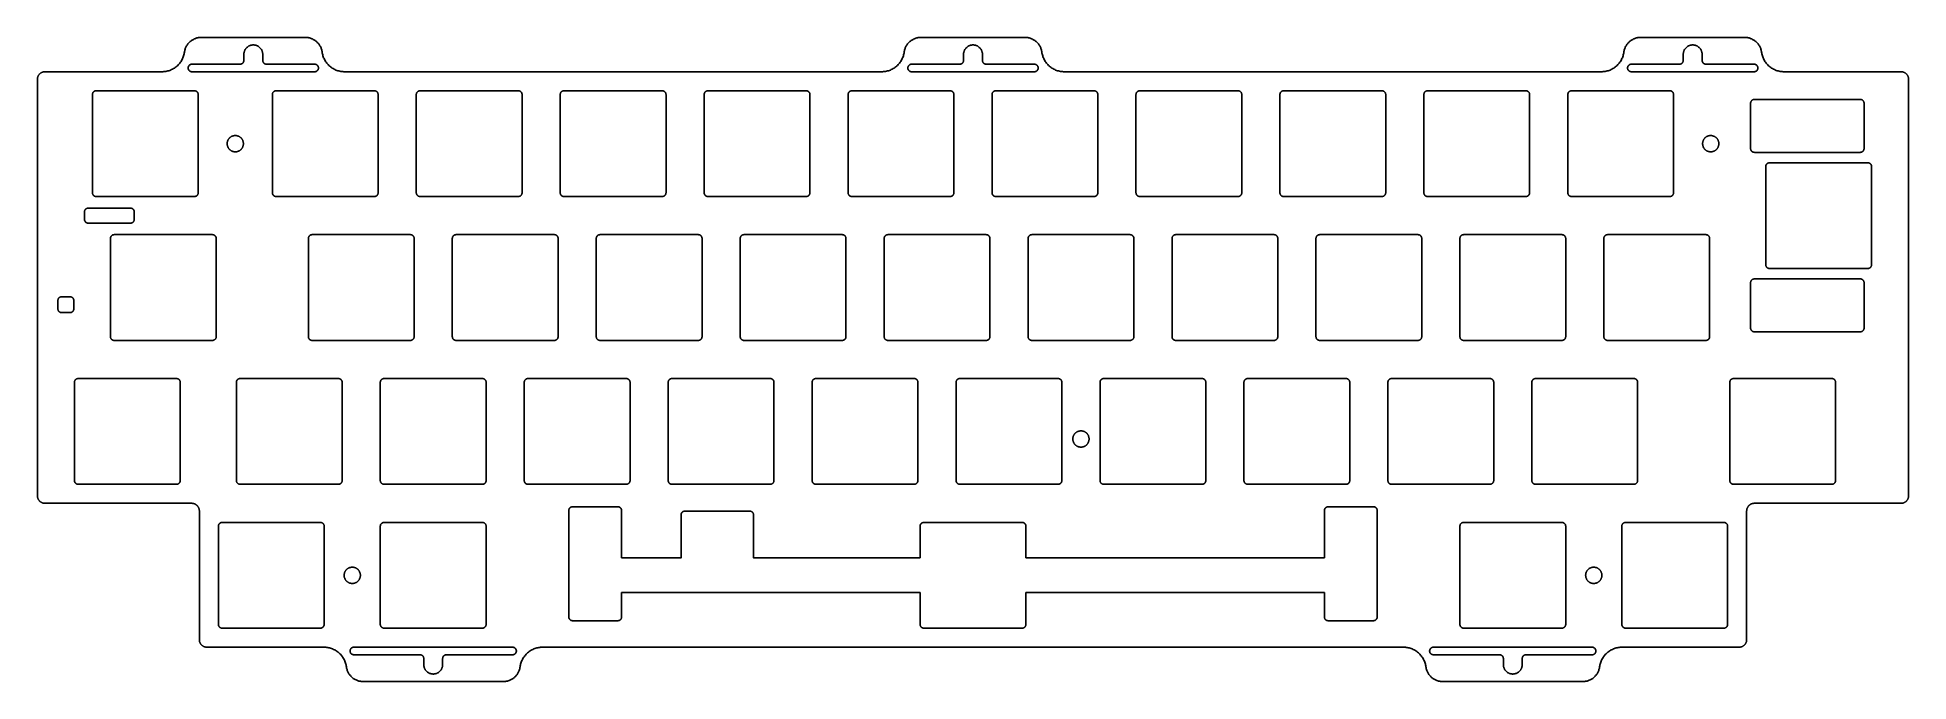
# Model space of a CAD drawing. Header units: millimetres. Extents: x -2342 to -2095, y -419 to -334.
import ezdxf

# ---------------------------------------------------------------- set-up
doc = ezdxf.new("R2010")
doc.units = ezdxf.units.MM
doc.layers.add('默认', color=7, linetype='Continuous', true_color=0xffffff)

msp = doc.modelspace()

# ---------------------------------------------------------------- linework, layer by layer
at = {"layer": '默认'}
for p, q in [((-2330.01, -356.2), (-2335.59, -356.2)), ((-2336.09, -356.7), (-2336.09, -357.7)), ((-2335.59, -358.2), (-2330.01, -358.2)), ((-2329.51, -357.7), (-2329.51, -356.7))]:
    msp.add_line(p, q, dxfattribs=at)
for points in [[(-2338.01, -367.94), (-2338.56, -367.94), (-2339.11, -367.94)], [(-2339.11, -370.04), (-2338.56, -370.04), (-2338.01, -370.04)], [(-2257.13, -396.82), (-2257.13, -402.52), (-2265, -402.52)], [(-2248.05, -396.32), (-2256.63, -396.32)], [(-2225.5, -402.52), (-2247.55, -402.52), (-2247.55, -396.82)], [(-2172, -402.52), (-2211.5, -402.52)], [(-2265, -407.12), (-2225.5, -407.12)], [(-2211.5, -407.12), (-2172, -407.12)]]:
    msp.add_lwpolyline(points, dxfattribs=at)
for points, weights in [([(-2322.86, -335.55), (-2322.6, -333.6), (-2320.63, -333.6)], [1, 0.752772652709, 1]), ([(-2306.87, -333.6), (-2304.9, -333.6), (-2304.64, -335.55)], [1, 0.752772652709, 1]), ([(-2227.61, -335.55), (-2227.35, -333.6), (-2225.38, -333.6)], [1, 0.752772652709, 1]), ([(-2211.62, -333.6), (-2209.65, -333.6), (-2209.39, -335.55)], [1, 0.752772652709, 1]), ([(-2132.36, -335.55), (-2132.1, -333.6), (-2130.13, -333.6)], [1, 0.752772652709, 1]), ([(-2116.37, -333.6), (-2114.4, -333.6), (-2114.14, -335.55)], [1, 0.752772652709, 1]), ([(-2325.84, -338.15), (-2323.21, -338.15), (-2322.86, -335.55)], [1, 0.752772652709, 1]), ([(-2315, -336.65), (-2315, -337.15), (-2315.5, -337.15)], [1, 0.707106781187, 1]), ([(-2312, -337.15), (-2312.5, -337.15), (-2312.5, -336.65)], [1, 0.707106781187, 1]), ([(-2304.64, -335.55), (-2304.29, -338.15), (-2301.66, -338.15)], [1, 0.752772652709, 1]), ([(-2230.59, -338.15), (-2227.96, -338.15), (-2227.61, -335.55)], [1, 0.752772652709, 1]), ([(-2219.75, -336.65), (-2219.75, -337.15), (-2220.25, -337.15)], [1, 0.707106781187, 1]), ([(-2216.75, -337.15), (-2217.25, -337.15), (-2217.25, -336.65)], [1, 0.707106781187, 1]), ([(-2209.39, -335.55), (-2209.04, -338.15), (-2206.41, -338.15)], [1, 0.752772652709, 1]), ([(-2135.34, -338.15), (-2132.71, -338.15), (-2132.36, -335.55)], [1, 0.752772652709, 1]), ([(-2124.5, -336.65), (-2124.5, -337.15), (-2125, -337.15)], [1, 0.707106781186, 1]), ([(-2121.5, -337.15), (-2122, -337.15), (-2122, -336.65)], [1, 0.707106781187, 1]), ([(-2114.14, -335.55), (-2113.79, -338.15), (-2111.16, -338.15)], [1, 0.752772652709, 1]), ([(-2342.32, -339.15), (-2342.32, -338.15), (-2341.32, -338.15)], [1, 0.707106781187, 1]), ([(-2095.68, -338.15), (-2094.68, -338.15), (-2094.68, -339.15)], [1, 0.707106781187, 1]), ([(-2334.54, -340.67), (-2335.04, -340.67), (-2335.04, -341.17)], [1, 0.707106781186, 1]), ([(-2321.04, -341.17), (-2321.04, -340.67), (-2321.54, -340.67)], [1, 0.707106781187, 1]), ([(-2310.73, -340.67), (-2311.23, -340.67), (-2311.23, -341.17)], [1, 0.707106781187, 1]), ([(-2297.23, -341.17), (-2297.23, -340.67), (-2297.73, -340.67)], [1, 0.707106781186, 1]), ([(-2291.68, -340.67), (-2292.18, -340.67), (-2292.18, -341.17)], [1, 0.707106781187, 1]), ([(-2278.18, -341.17), (-2278.18, -340.67), (-2278.68, -340.67)], [1, 0.707106781186, 1]), ([(-2272.63, -340.67), (-2273.13, -340.67), (-2273.13, -341.17)], [1, 0.707106781186, 1]), ([(-2259.13, -341.17), (-2259.13, -340.67), (-2259.63, -340.67)], [1, 0.707106781187, 1]), ([(-2253.58, -340.67), (-2254.08, -340.67), (-2254.08, -341.17)], [1, 0.707106781187, 1]), ([(-2240.08, -341.17), (-2240.08, -340.67), (-2240.58, -340.67)], [1, 0.707106781186, 1]), ([(-2234.53, -340.67), (-2235.03, -340.67), (-2235.03, -341.17)], [1, 0.707106781186, 1]), ([(-2221.03, -341.17), (-2221.03, -340.67), (-2221.53, -340.67)], [1, 0.707106781187, 1]), ([(-2215.48, -340.67), (-2215.98, -340.67), (-2215.98, -341.17)], [1, 0.707106781186, 1]), ([(-2201.98, -341.17), (-2201.98, -340.67), (-2202.48, -340.67)], [1, 0.707106781186, 1]), ([(-2196.43, -340.67), (-2196.93, -340.67), (-2196.93, -341.17)], [1, 0.707106781187, 1]), ([(-2182.93, -341.17), (-2182.93, -340.67), (-2183.43, -340.67)], [1, 0.707106781187, 1]), ([(-2177.38, -340.67), (-2177.88, -340.67), (-2177.88, -341.17)], [1, 0.707106781186, 1]), ([(-2163.88, -341.17), (-2163.88, -340.67), (-2164.38, -340.67)], [1, 0.707106781186, 1]), ([(-2158.33, -340.67), (-2158.83, -340.67), (-2158.83, -341.17)], [1, 0.707106781186, 1]), ([(-2144.83, -341.17), (-2144.83, -340.67), (-2145.33, -340.67)], [1, 0.707106781186, 1]), ([(-2139.28, -340.67), (-2139.78, -340.67), (-2139.78, -341.17)], [1, 0.707106781186, 1]), ([(-2125.78, -341.17), (-2125.78, -340.67), (-2126.28, -340.67)], [1, 0.707106781186, 1]), ([(-2115.09, -341.82), (-2115.59, -341.82), (-2115.59, -342.32)], [1, 0.707106781187, 1]), ([(-2100.57, -342.32), (-2100.57, -341.82), (-2101.07, -341.82)], [1, 0.707106781187, 1]), ([(-2115.59, -348.32), (-2115.59, -348.82), (-2115.09, -348.82)], [1, 0.707106781187, 1]), ([(-2113.08, -350.2), (-2113.58, -350.2), (-2113.58, -350.7)], [1, 0.707106781186, 1]), ([(-2099.58, -350.7), (-2099.58, -350.2), (-2100.08, -350.2)], [1, 0.707106781186, 1]), ([(-2335.59, -356.2), (-2336.09, -356.2), (-2336.09, -356.7)], [1, 0.707106781187, 1]), ([(-2335.04, -354.17), (-2335.04, -354.67), (-2334.54, -354.67)], [1, 0.707106781186, 1]), ([(-2329.51, -356.7), (-2329.51, -356.2), (-2330.01, -356.2)], [1, 0.707106781187, 1]), ([(-2321.54, -354.67), (-2321.04, -354.67), (-2321.04, -354.17)], [1, 0.707106781187, 1]), ([(-2311.23, -354.17), (-2311.23, -354.67), (-2310.73, -354.67)], [1, 0.707106781187, 1]), ([(-2297.73, -354.67), (-2297.23, -354.67), (-2297.23, -354.17)], [1, 0.707106781187, 1]), ([(-2292.18, -354.17), (-2292.18, -354.67), (-2291.68, -354.67)], [1, 0.707106781186, 1]), ([(-2278.68, -354.67), (-2278.18, -354.67), (-2278.18, -354.17)], [1, 0.707106781187, 1]), ([(-2273.13, -354.17), (-2273.13, -354.67), (-2272.63, -354.67)], [1, 0.707106781187, 1]), ([(-2259.63, -354.67), (-2259.13, -354.67), (-2259.13, -354.17)], [1, 0.707106781186, 1]), ([(-2254.08, -354.17), (-2254.08, -354.67), (-2253.58, -354.67)], [1, 0.707106781186, 1]), ([(-2240.58, -354.67), (-2240.08, -354.67), (-2240.08, -354.17)], [1, 0.707106781187, 1]), ([(-2235.03, -354.17), (-2235.03, -354.67), (-2234.53, -354.67)], [1, 0.707106781187, 1]), ([(-2221.53, -354.67), (-2221.03, -354.67), (-2221.03, -354.17)], [1, 0.707106781187, 1]), ([(-2215.98, -354.17), (-2215.98, -354.67), (-2215.48, -354.67)], [1, 0.707106781186, 1]), ([(-2202.48, -354.67), (-2201.98, -354.67), (-2201.98, -354.17)], [1, 0.707106781186, 1]), ([(-2196.93, -354.17), (-2196.93, -354.67), (-2196.43, -354.67)], [1, 0.707106781187, 1]), ([(-2183.43, -354.67), (-2182.93, -354.67), (-2182.93, -354.17)], [1, 0.707106781187, 1]), ([(-2177.88, -354.17), (-2177.88, -354.67), (-2177.38, -354.67)], [1, 0.707106781186, 1]), ([(-2164.38, -354.67), (-2163.88, -354.67), (-2163.88, -354.17)], [1, 0.707106781187, 1]), ([(-2158.83, -354.17), (-2158.83, -354.67), (-2158.33, -354.67)], [1, 0.707106781186, 1]), ([(-2145.33, -354.67), (-2144.83, -354.67), (-2144.83, -354.17)], [1, 0.707106781186, 1]), ([(-2139.78, -354.17), (-2139.78, -354.67), (-2139.28, -354.67)], [1, 0.707106781187, 1]), ([(-2126.28, -354.67), (-2125.78, -354.67), (-2125.78, -354.17)], [1, 0.707106781186, 1]), ([(-2336.09, -357.7), (-2336.09, -358.2), (-2335.59, -358.2)], [1, 0.707106781187, 1]), ([(-2330.01, -358.2), (-2329.51, -358.2), (-2329.51, -357.7)], [1, 0.707106781186, 1]), ([(-2332.16, -359.72), (-2332.66, -359.72), (-2332.66, -360.22)], [1, 0.707106781186, 1]), ([(-2318.66, -360.22), (-2318.66, -359.72), (-2319.16, -359.72)], [1, 0.707106781187, 1]), ([(-2305.96, -359.72), (-2306.46, -359.72), (-2306.46, -360.22)], [1, 0.707106781186, 1]), ([(-2292.46, -360.22), (-2292.46, -359.72), (-2292.96, -359.72)], [1, 0.707106781187, 1]), ([(-2286.91, -359.72), (-2287.41, -359.72), (-2287.41, -360.22)], [1, 0.707106781187, 1]), ([(-2273.41, -360.22), (-2273.41, -359.72), (-2273.91, -359.72)], [1, 0.707106781187, 1]), ([(-2267.86, -359.72), (-2268.36, -359.72), (-2268.36, -360.22)], [1, 0.707106781187, 1]), ([(-2254.36, -360.22), (-2254.36, -359.72), (-2254.86, -359.72)], [1, 0.707106781187, 1]), ([(-2248.81, -359.72), (-2249.31, -359.72), (-2249.31, -360.22)], [1, 0.707106781186, 1]), ([(-2235.31, -360.22), (-2235.31, -359.72), (-2235.81, -359.72)], [1, 0.707106781187, 1]), ([(-2229.76, -359.72), (-2230.26, -359.72), (-2230.26, -360.22)], [1, 0.707106781186, 1]), ([(-2216.26, -360.22), (-2216.26, -359.72), (-2216.76, -359.72)], [1, 0.707106781186, 1]), ([(-2210.71, -359.72), (-2211.21, -359.72), (-2211.21, -360.22)], [1, 0.707106781186, 1]), ([(-2197.21, -360.22), (-2197.21, -359.72), (-2197.71, -359.72)], [1, 0.707106781187, 1]), ([(-2191.66, -359.72), (-2192.16, -359.72), (-2192.16, -360.22)], [1, 0.707106781186, 1]), ([(-2178.16, -360.22), (-2178.16, -359.72), (-2178.66, -359.72)], [1, 0.707106781188, 1]), ([(-2172.61, -359.72), (-2173.11, -359.72), (-2173.11, -360.22)], [1, 0.707106781187, 1]), ([(-2159.11, -360.22), (-2159.11, -359.72), (-2159.61, -359.72)], [1, 0.707106781187, 1]), ([(-2153.56, -359.72), (-2154.06, -359.72), (-2154.06, -360.22)], [1, 0.707106781186, 1]), ([(-2140.06, -360.22), (-2140.06, -359.72), (-2140.56, -359.72)], [1, 0.707106781187, 1]), ([(-2134.51, -359.72), (-2135.01, -359.72), (-2135.01, -360.22)], [1, 0.707106781186, 1]), ([(-2121.01, -360.22), (-2121.01, -359.72), (-2121.51, -359.72)], [1, 0.707106781187, 1]), ([(-2113.58, -363.7), (-2113.58, -364.2), (-2113.08, -364.2)], [1, 0.707106781187, 1]), ([(-2100.08, -364.2), (-2099.58, -364.2), (-2099.58, -363.7)], [1, 0.707106781186, 1]), ([(-2115.59, -366.08), (-2115.59, -365.58), (-2115.09, -365.58)], [1, 0.707106781187, 1]), ([(-2339.11, -367.94), (-2339.61, -367.94), (-2339.61, -368.44)], [1, 0.707106781187, 1]), ([(-2337.51, -368.44), (-2337.51, -367.94), (-2338.01, -367.94)], [1, 0.707106781187, 1]), ([(-2339.61, -369.54), (-2339.61, -370.04), (-2339.11, -370.04)], [1, 0.707106781187, 1]), ([(-2338.01, -370.04), (-2337.51, -370.04), (-2337.51, -369.54)], [1, 0.707106781187, 1]), ([(-2332.66, -373.22), (-2332.66, -373.72), (-2332.16, -373.72)], [1, 0.707106781186, 1]), ([(-2319.16, -373.72), (-2318.66, -373.72), (-2318.66, -373.22)], [1, 0.707106781187, 1]), ([(-2306.46, -373.22), (-2306.46, -373.72), (-2305.96, -373.72)], [1, 0.707106781186, 1]), ([(-2292.96, -373.72), (-2292.46, -373.72), (-2292.46, -373.22)], [1, 0.707106781187, 1]), ([(-2287.41, -373.22), (-2287.41, -373.72), (-2286.91, -373.72)], [1, 0.707106781186, 1]), ([(-2273.91, -373.72), (-2273.41, -373.72), (-2273.41, -373.22)], [1, 0.707106781187, 1]), ([(-2268.36, -373.22), (-2268.36, -373.72), (-2267.86, -373.72)], [1, 0.707106781187, 1]), ([(-2254.86, -373.72), (-2254.36, -373.72), (-2254.36, -373.22)], [1, 0.707106781186, 1]), ([(-2249.31, -373.22), (-2249.31, -373.72), (-2248.81, -373.72)], [1, 0.707106781186, 1]), ([(-2235.81, -373.72), (-2235.31, -373.72), (-2235.31, -373.22)], [1, 0.707106781187, 1]), ([(-2230.26, -373.22), (-2230.26, -373.72), (-2229.76, -373.72)], [1, 0.707106781186, 1]), ([(-2216.76, -373.72), (-2216.26, -373.72), (-2216.26, -373.22)], [1, 0.707106781185, 1]), ([(-2211.21, -373.22), (-2211.21, -373.72), (-2210.71, -373.72)], [1, 0.707106781186, 1]), ([(-2197.71, -373.72), (-2197.21, -373.72), (-2197.21, -373.22)], [1, 0.707106781186, 1]), ([(-2192.16, -373.22), (-2192.16, -373.72), (-2191.66, -373.72)], [1, 0.707106781187, 1]), ([(-2178.66, -373.72), (-2178.16, -373.72), (-2178.16, -373.22)], [1, 0.707106781188, 1]), ([(-2173.11, -373.22), (-2173.11, -373.72), (-2172.61, -373.72)], [1, 0.707106781185, 1]), ([(-2159.61, -373.72), (-2159.11, -373.72), (-2159.11, -373.22)], [1, 0.707106781187, 1]), ([(-2154.06, -373.22), (-2154.06, -373.72), (-2153.56, -373.72)], [1, 0.707106781186, 1]), ([(-2140.56, -373.72), (-2140.06, -373.72), (-2140.06, -373.22)], [1, 0.707106781187, 1]), ([(-2135.01, -373.22), (-2135.01, -373.72), (-2134.51, -373.72)], [1, 0.707106781186, 1]), ([(-2121.51, -373.72), (-2121.01, -373.72), (-2121.01, -373.22)], [1, 0.707106781187, 1]), ([(-2115.09, -372.58), (-2115.59, -372.58), (-2115.59, -372.08)], [1, 0.707106781187, 1]), ([(-2100.57, -372.08), (-2100.57, -372.58), (-2101.07, -372.58)], [1, 0.707106781187, 1]), ([(-2336.92, -378.77), (-2337.42, -378.77), (-2337.42, -379.27)], [1, 0.707106781186, 1]), ([(-2323.42, -379.27), (-2323.42, -378.77), (-2323.92, -378.77)], [1, 0.707106781187, 1]), ([(-2315.49, -378.77), (-2315.99, -378.77), (-2315.99, -379.27)], [1, 0.707106781186, 1]), ([(-2301.99, -379.27), (-2301.99, -378.77), (-2302.49, -378.77)], [1, 0.707106781187, 1]), ([(-2296.44, -378.77), (-2296.94, -378.77), (-2296.94, -379.27)], [1, 0.707106781187, 1]), ([(-2282.94, -379.27), (-2282.94, -378.77), (-2283.44, -378.77)], [1, 0.707106781186, 1]), ([(-2277.39, -378.77), (-2277.89, -378.77), (-2277.89, -379.27)], [1, 0.707106781187, 1]), ([(-2263.89, -379.27), (-2263.89, -378.77), (-2264.39, -378.77)], [1, 0.707106781187, 1]), ([(-2258.34, -378.77), (-2258.84, -378.77), (-2258.84, -379.27)], [1, 0.707106781187, 1]), ([(-2244.84, -379.27), (-2244.84, -378.77), (-2245.34, -378.77)], [1, 0.707106781188, 1]), ([(-2239.29, -378.77), (-2239.79, -378.77), (-2239.79, -379.27)], [1, 0.707106781186, 1]), ([(-2225.79, -379.27), (-2225.79, -378.77), (-2226.29, -378.77)], [1, 0.707106781187, 1]), ([(-2220.24, -378.77), (-2220.74, -378.77), (-2220.74, -379.27)], [1, 0.707106781187, 1]), ([(-2206.74, -379.27), (-2206.74, -378.77), (-2207.24, -378.77)], [1, 0.707106781187, 1]), ([(-2201.19, -378.77), (-2201.69, -378.77), (-2201.69, -379.27)], [1, 0.707106781186, 1]), ([(-2187.69, -379.27), (-2187.69, -378.77), (-2188.19, -378.77)], [1, 0.707106781187, 1]), ([(-2182.14, -378.77), (-2182.64, -378.77), (-2182.64, -379.27)], [1, 0.707106781186, 1]), ([(-2168.64, -379.27), (-2168.64, -378.77), (-2169.14, -378.77)], [1, 0.707106781188, 1]), ([(-2163.09, -378.77), (-2163.59, -378.77), (-2163.59, -379.27)], [1, 0.707106781187, 1]), ([(-2149.59, -379.27), (-2149.59, -378.77), (-2150.09, -378.77)], [1, 0.707106781186, 1]), ([(-2144.04, -378.77), (-2144.54, -378.77), (-2144.54, -379.27)], [1, 0.707106781186, 1]), ([(-2130.54, -379.27), (-2130.54, -378.77), (-2131.04, -378.77)], [1, 0.707106781186, 1]), ([(-2117.84, -378.77), (-2118.34, -378.77), (-2118.34, -379.27)], [1, 0.707106781186, 1]), ([(-2104.34, -379.27), (-2104.34, -378.77), (-2104.84, -378.77)], [1, 0.707106781186, 1]), ([(-2337.42, -392.27), (-2337.42, -392.77), (-2336.92, -392.77)], [1, 0.707106781186, 1]), ([(-2323.92, -392.77), (-2323.42, -392.77), (-2323.42, -392.27)], [1, 0.707106781187, 1]), ([(-2315.99, -392.27), (-2315.99, -392.77), (-2315.49, -392.77)], [1, 0.707106781186, 1]), ([(-2302.49, -392.77), (-2301.99, -392.77), (-2301.99, -392.27)], [1, 0.707106781187, 1]), ([(-2296.94, -392.27), (-2296.94, -392.77), (-2296.44, -392.77)], [1, 0.707106781186, 1]), ([(-2283.44, -392.77), (-2282.94, -392.77), (-2282.94, -392.27)], [1, 0.707106781186, 1]), ([(-2277.89, -392.27), (-2277.89, -392.77), (-2277.39, -392.77)], [1, 0.707106781186, 1]), ([(-2264.39, -392.77), (-2263.89, -392.77), (-2263.89, -392.27)], [1, 0.707106781186, 1]), ([(-2258.84, -392.27), (-2258.84, -392.77), (-2258.34, -392.77)], [1, 0.707106781186, 1]), ([(-2245.34, -392.77), (-2244.84, -392.77), (-2244.84, -392.27)], [1, 0.707106781186, 1]), ([(-2239.79, -392.27), (-2239.79, -392.77), (-2239.29, -392.77)], [1, 0.707106781186, 1]), ([(-2226.29, -392.77), (-2225.79, -392.77), (-2225.79, -392.27)], [1, 0.707106781186, 1]), ([(-2220.74, -392.27), (-2220.74, -392.77), (-2220.24, -392.77)], [1, 0.707106781186, 1]), ([(-2207.24, -392.77), (-2206.74, -392.77), (-2206.74, -392.27)], [1, 0.707106781186, 1]), ([(-2201.69, -392.27), (-2201.69, -392.77), (-2201.19, -392.77)], [1, 0.707106781186, 1]), ([(-2188.19, -392.77), (-2187.69, -392.77), (-2187.69, -392.27)], [1, 0.707106781186, 1]), ([(-2182.64, -392.27), (-2182.64, -392.77), (-2182.14, -392.77)], [1, 0.707106781185, 1]), ([(-2169.14, -392.77), (-2168.64, -392.77), (-2168.64, -392.27)], [1, 0.707106781186, 1]), ([(-2163.59, -392.27), (-2163.59, -392.77), (-2163.09, -392.77)], [1, 0.707106781186, 1]), ([(-2150.09, -392.77), (-2149.59, -392.77), (-2149.59, -392.27)], [1, 0.707106781186, 1]), ([(-2144.54, -392.27), (-2144.54, -392.77), (-2144.04, -392.77)], [1, 0.707106781186, 1]), ([(-2131.04, -392.77), (-2130.54, -392.77), (-2130.54, -392.27)], [1, 0.707106781186, 1]), ([(-2118.34, -392.27), (-2118.34, -392.77), (-2117.84, -392.77)], [1, 0.707106781186, 1]), ([(-2104.84, -392.77), (-2104.34, -392.77), (-2104.34, -392.27)], [1, 0.707106781186, 1]), ([(-2341.32, -395.29), (-2342.32, -395.29), (-2342.32, -394.29)], [1, 0.707106781187, 1]), ([(-2320.89, -396.29), (-2320.89, -395.29), (-2321.89, -395.29)], [1, 0.707106781187, 1]), ([(-2265, -396.25), (-2265, -395.75), (-2265.5, -395.75)], [1, 0.707106781187, 1]), ([(-2165, -396.25), (-2165, -395.75), (-2165.5, -395.75)], [1, 0.707106781187, 1]), ([(-2115.11, -395.29), (-2116.11, -395.29), (-2116.11, -396.29)], [1, 0.707106781187, 1]), ([(-2094.68, -394.29), (-2094.68, -395.29), (-2095.68, -395.29)], [1, 0.707106781187, 1]), ([(-2317.87, -397.82), (-2318.37, -397.82), (-2318.37, -398.32)], [1, 0.707106781186, 1]), ([(-2304.37, -398.32), (-2304.37, -397.82), (-2304.87, -397.82)], [1, 0.707106781187, 1]), ([(-2296.44, -397.82), (-2296.94, -397.82), (-2296.94, -398.32)], [1, 0.707106781186, 1]), ([(-2282.94, -398.32), (-2282.94, -397.82), (-2283.44, -397.82)], [1, 0.707106781187, 1]), ([(-2256.63, -396.32), (-2257.13, -396.32), (-2257.13, -396.82)], [1, 0.707106781187, 1]), ([(-2247.55, -396.82), (-2247.55, -396.32), (-2248.05, -396.32)], [1, 0.707106781187, 1]), ([(-2225, -397.82), (-2225.5, -397.82), (-2225.5, -398.32)], [1, 0.707106781186, 1]), ([(-2211.5, -398.32), (-2211.5, -397.82), (-2212, -397.82)], [1, 0.707106781187, 1]), ([(-2153.56, -397.82), (-2154.06, -397.82), (-2154.06, -398.32)], [1, 0.707106781186, 1]), ([(-2140.06, -398.32), (-2140.06, -397.82), (-2140.56, -397.82)], [1, 0.707106781187, 1]), ([(-2132.13, -397.82), (-2132.63, -397.82), (-2132.63, -398.32)], [1, 0.707106781186, 1]), ([(-2118.63, -398.32), (-2118.63, -397.82), (-2119.13, -397.82)], [1, 0.707106781187, 1]), ([(-2272, -410.33), (-2272, -410.83), (-2271.5, -410.83)], [1, 0.707106781187, 1]), ([(-2265.5, -410.83), (-2265, -410.83), (-2265, -410.33)], [1, 0.707106781187, 1]), ([(-2172, -410.33), (-2172, -410.83), (-2171.5, -410.83)], [1, 0.707106781187, 1]), ([(-2165.5, -410.83), (-2165, -410.83), (-2165, -410.33)], [1, 0.707106781187, 1]), ([(-2319.89, -414.34), (-2320.89, -414.34), (-2320.89, -413.34)], [1, 0.707106781187, 1]), ([(-2318.37, -411.32), (-2318.37, -411.82), (-2317.87, -411.82)], [1, 0.707106781186, 1]), ([(-2304.87, -411.82), (-2304.37, -411.82), (-2304.37, -411.32)], [1, 0.707106781187, 1]), ([(-2296.94, -411.32), (-2296.94, -411.82), (-2296.44, -411.82)], [1, 0.707106781186, 1]), ([(-2283.44, -411.82), (-2282.94, -411.82), (-2282.94, -411.32)], [1, 0.707106781187, 1]), ([(-2225.5, -411.32), (-2225.5, -411.82), (-2225, -411.82)], [1, 0.707106781186, 1]), ([(-2212, -411.82), (-2211.5, -411.82), (-2211.5, -411.32)], [1, 0.707106781187, 1]), ([(-2154.06, -411.32), (-2154.06, -411.82), (-2153.56, -411.82)], [1, 0.707106781186, 1]), ([(-2140.56, -411.82), (-2140.06, -411.82), (-2140.06, -411.32)], [1, 0.707106781187, 1]), ([(-2132.63, -411.32), (-2132.63, -411.82), (-2132.13, -411.82)], [1, 0.707106781186, 1]), ([(-2119.13, -411.82), (-2118.63, -411.82), (-2118.63, -411.32)], [1, 0.707106781187, 1]), ([(-2116.11, -413.34), (-2116.11, -414.34), (-2117.11, -414.34)], [1, 0.707106781187, 1]), ([(-2301.43, -416.94), (-2301.78, -414.34), (-2304.41, -414.34)], [1, 0.752772652709, 1]), ([(-2291.69, -415.34), (-2291.19, -415.34), (-2291.19, -415.84)], [1, 0.707106781187, 1]), ([(-2288.69, -415.84), (-2288.69, -415.34), (-2288.19, -415.34)], [1, 0.707106781187, 1]), ([(-2275.47, -414.34), (-2278.09, -414.34), (-2278.44, -416.94)], [1, 0.752772652709, 1]), ([(-2158.56, -416.94), (-2158.91, -414.34), (-2161.53, -414.34)], [1, 0.752772652709, 1]), ([(-2148.81, -415.34), (-2148.31, -415.34), (-2148.31, -415.84)], [1, 0.707106781187, 1]), ([(-2145.81, -415.84), (-2145.81, -415.34), (-2145.31, -415.34)], [1, 0.707106781187, 1]), ([(-2132.6, -414.34), (-2135.22, -414.34), (-2135.57, -416.94)], [1, 0.752772652709, 1]), ([(-2299.2, -418.89), (-2301.17, -418.89), (-2301.43, -416.94)], [1, 0.752772652709, 1]), ([(-2278.44, -416.94), (-2278.71, -418.89), (-2280.67, -418.89)], [1, 0.752772652709, 1]), ([(-2156.33, -418.89), (-2158.3, -418.89), (-2158.56, -416.94)], [1, 0.752772652709, 1]), ([(-2135.57, -416.94), (-2135.83, -418.89), (-2137.8, -418.89)], [1, 0.752772652709, 1])]:
    msp.add_rational_spline(points, weights, degree=2, dxfattribs=at)
for points in [[(-2320.63, -333.6), (-2313.75, -333.6), (-2306.87, -333.6)], [(-2225.38, -333.6), (-2218.5, -333.6), (-2211.62, -333.6)], [(-2130.13, -333.6), (-2123.25, -333.6), (-2116.37, -333.6)], [(-2315, -335.85), (-2315, -336.25), (-2315, -336.65)], [(-2312.5, -336.65), (-2312.5, -336.25), (-2312.5, -335.85)], [(-2219.75, -335.85), (-2219.75, -336.25), (-2219.75, -336.65)], [(-2217.25, -336.65), (-2217.25, -336.25), (-2217.25, -335.85)], [(-2124.5, -335.85), (-2124.5, -336.25), (-2124.5, -336.65)], [(-2122, -336.65), (-2122, -336.25), (-2122, -335.85)], [(-2342.32, -394.29), (-2342.32, -366.72), (-2342.32, -339.15)], [(-2341.32, -338.15), (-2340.03, -338.15), (-2325.84, -338.15)], [(-2315.5, -337.15), (-2318.69, -337.15), (-2321.87, -337.15)], [(-2321.87, -338.15), (-2313.75, -338.15), (-2305.63, -338.15)], [(-2305.63, -337.15), (-2308.81, -337.15), (-2312, -337.15)], [(-2301.66, -338.15), (-2270.89, -338.15), (-2230.59, -338.15)], [(-2220.25, -337.15), (-2223.44, -337.15), (-2226.62, -337.15)], [(-2226.62, -338.15), (-2218.5, -338.15), (-2210.38, -338.15)], [(-2210.38, -337.15), (-2213.56, -337.15), (-2216.75, -337.15)], [(-2206.41, -338.15), (-2166.15, -338.15), (-2135.34, -338.15)], [(-2125, -337.15), (-2128.19, -337.15), (-2131.37, -337.15)], [(-2131.37, -338.15), (-2123.25, -338.15), (-2115.13, -338.15)], [(-2115.13, -337.15), (-2118.31, -337.15), (-2121.5, -337.15)], [(-2111.16, -338.15), (-2101.97, -338.15), (-2095.68, -338.15)], [(-2094.68, -339.15), (-2094.68, -366.72), (-2094.68, -394.29)], [(-2335.04, -341.17), (-2335.04, -347.67), (-2335.04, -354.17)], [(-2321.54, -340.67), (-2328.04, -340.67), (-2334.54, -340.67)], [(-2321.04, -354.17), (-2321.04, -347.67), (-2321.04, -341.17)], [(-2311.23, -341.17), (-2311.23, -347.67), (-2311.23, -354.17)], [(-2297.73, -340.67), (-2304.23, -340.67), (-2310.73, -340.67)], [(-2297.23, -354.17), (-2297.23, -347.67), (-2297.23, -341.17)], [(-2292.18, -341.17), (-2292.18, -347.67), (-2292.18, -354.17)], [(-2278.68, -340.67), (-2285.18, -340.67), (-2291.68, -340.67)], [(-2278.18, -354.17), (-2278.18, -347.67), (-2278.18, -341.17)], [(-2273.13, -341.17), (-2273.13, -347.67), (-2273.13, -354.17)], [(-2259.63, -340.67), (-2266.13, -340.67), (-2272.63, -340.67)], [(-2259.13, -354.17), (-2259.13, -347.67), (-2259.13, -341.17)], [(-2254.08, -341.17), (-2254.08, -347.67), (-2254.08, -354.17)], [(-2240.58, -340.67), (-2247.08, -340.67), (-2253.58, -340.67)], [(-2240.08, -354.17), (-2240.08, -347.67), (-2240.08, -341.17)], [(-2235.03, -341.17), (-2235.03, -347.67), (-2235.03, -354.17)], [(-2221.53, -340.67), (-2228.03, -340.67), (-2234.53, -340.67)], [(-2221.03, -354.17), (-2221.03, -347.67), (-2221.03, -341.17)], [(-2215.98, -341.17), (-2215.98, -347.67), (-2215.98, -354.17)], [(-2202.48, -340.67), (-2208.98, -340.67), (-2215.48, -340.67)], [(-2201.98, -354.17), (-2201.98, -347.67), (-2201.98, -341.17)], [(-2196.93, -341.17), (-2196.93, -347.67), (-2196.93, -354.17)], [(-2183.43, -340.67), (-2189.93, -340.67), (-2196.43, -340.67)], [(-2182.93, -354.17), (-2182.93, -347.67), (-2182.93, -341.17)], [(-2177.88, -341.17), (-2177.88, -347.67), (-2177.88, -354.17)], [(-2164.38, -340.67), (-2170.88, -340.67), (-2177.38, -340.67)], [(-2163.88, -354.17), (-2163.88, -347.67), (-2163.88, -341.17)], [(-2158.83, -341.17), (-2158.83, -347.67), (-2158.83, -354.17)], [(-2145.33, -340.67), (-2151.83, -340.67), (-2158.33, -340.67)], [(-2144.83, -354.17), (-2144.83, -347.67), (-2144.83, -341.17)], [(-2139.78, -341.17), (-2139.78, -347.67), (-2139.78, -354.17)], [(-2126.28, -340.67), (-2132.78, -340.67), (-2139.28, -340.67)], [(-2125.78, -354.17), (-2125.78, -347.67), (-2125.78, -341.17)], [(-2115.59, -342.32), (-2115.59, -345.32), (-2115.59, -348.32)], [(-2101.07, -341.82), (-2108.08, -341.82), (-2115.09, -341.82)], [(-2100.57, -348.28), (-2100.57, -345.3), (-2100.57, -342.32)], [(-2115.09, -348.82), (-2108.1, -348.82), (-2101.1, -348.82)], [(-2113.58, -350.7), (-2113.58, -357.2), (-2113.58, -363.7)], [(-2100.08, -350.2), (-2106.58, -350.2), (-2113.08, -350.2)], [(-2099.58, -363.7), (-2099.58, -357.2), (-2099.58, -350.7)], [(-2334.54, -354.67), (-2328.04, -354.67), (-2321.54, -354.67)], [(-2310.73, -354.67), (-2304.23, -354.67), (-2297.73, -354.67)], [(-2291.68, -354.67), (-2285.18, -354.67), (-2278.68, -354.67)], [(-2272.63, -354.67), (-2266.13, -354.67), (-2259.63, -354.67)], [(-2253.58, -354.67), (-2247.08, -354.67), (-2240.58, -354.67)], [(-2234.53, -354.67), (-2228.03, -354.67), (-2221.53, -354.67)], [(-2215.48, -354.67), (-2208.98, -354.67), (-2202.48, -354.67)], [(-2196.43, -354.67), (-2189.93, -354.67), (-2183.43, -354.67)], [(-2177.38, -354.67), (-2170.88, -354.67), (-2164.38, -354.67)], [(-2158.33, -354.67), (-2151.83, -354.67), (-2145.33, -354.67)], [(-2139.28, -354.67), (-2132.78, -354.67), (-2126.28, -354.67)], [(-2332.66, -360.22), (-2332.66, -366.72), (-2332.66, -373.22)], [(-2319.16, -359.72), (-2325.66, -359.72), (-2332.16, -359.72)], [(-2318.66, -373.22), (-2318.66, -366.72), (-2318.66, -360.22)], [(-2306.46, -360.22), (-2306.46, -366.72), (-2306.46, -373.22)], [(-2292.96, -359.72), (-2299.46, -359.72), (-2305.96, -359.72)], [(-2292.46, -373.22), (-2292.46, -366.72), (-2292.46, -360.22)], [(-2287.41, -360.22), (-2287.41, -366.72), (-2287.41, -373.22)], [(-2273.91, -359.72), (-2280.41, -359.72), (-2286.91, -359.72)], [(-2273.41, -373.22), (-2273.41, -366.72), (-2273.41, -360.22)], [(-2268.36, -360.22), (-2268.36, -366.72), (-2268.36, -373.22)], [(-2254.86, -359.72), (-2261.36, -359.72), (-2267.86, -359.72)], [(-2254.36, -373.22), (-2254.36, -366.72), (-2254.36, -360.22)], [(-2249.31, -360.22), (-2249.31, -366.72), (-2249.31, -373.22)], [(-2235.81, -359.72), (-2242.31, -359.72), (-2248.81, -359.72)], [(-2235.31, -373.22), (-2235.31, -366.72), (-2235.31, -360.22)], [(-2230.26, -360.22), (-2230.26, -366.72), (-2230.26, -373.22)], [(-2216.76, -359.72), (-2223.26, -359.72), (-2229.76, -359.72)], [(-2216.26, -373.22), (-2216.26, -366.72), (-2216.26, -360.22)], [(-2211.21, -360.22), (-2211.21, -366.72), (-2211.21, -373.22)], [(-2197.71, -359.72), (-2204.21, -359.72), (-2210.71, -359.72)], [(-2197.21, -373.22), (-2197.21, -366.72), (-2197.21, -360.22)], [(-2192.16, -360.22), (-2192.16, -366.72), (-2192.16, -373.22)], [(-2178.66, -359.72), (-2185.16, -359.72), (-2191.66, -359.72)], [(-2178.16, -373.22), (-2178.16, -366.72), (-2178.16, -360.22)], [(-2173.11, -360.22), (-2173.11, -366.72), (-2173.11, -373.22)], [(-2159.61, -359.72), (-2166.11, -359.72), (-2172.61, -359.72)], [(-2159.11, -373.22), (-2159.11, -366.72), (-2159.11, -360.22)], [(-2154.06, -360.22), (-2154.06, -366.72), (-2154.06, -373.22)], [(-2140.56, -359.72), (-2147.06, -359.72), (-2153.56, -359.72)], [(-2140.06, -373.22), (-2140.06, -366.72), (-2140.06, -360.22)], [(-2135.01, -360.22), (-2135.01, -366.72), (-2135.01, -373.22)], [(-2121.51, -359.72), (-2128.01, -359.72), (-2134.51, -359.72)], [(-2121.01, -373.22), (-2121.01, -366.72), (-2121.01, -360.22)], [(-2115.59, -372.08), (-2115.59, -369.08), (-2115.59, -366.08)], [(-2115.09, -365.58), (-2108.1, -365.58), (-2101.1, -365.58)], [(-2113.08, -364.2), (-2106.58, -364.2), (-2100.08, -364.2)], [(-2100.57, -366.12), (-2100.57, -369.1), (-2100.57, -372.08)], [(-2339.61, -368.44), (-2339.61, -368.99), (-2339.61, -369.54)], [(-2337.51, -369.54), (-2337.51, -368.99), (-2337.51, -368.44)], [(-2332.16, -373.72), (-2325.66, -373.72), (-2319.16, -373.72)], [(-2305.96, -373.72), (-2299.46, -373.72), (-2292.96, -373.72)], [(-2286.91, -373.72), (-2280.41, -373.72), (-2273.91, -373.72)], [(-2267.86, -373.72), (-2261.36, -373.72), (-2254.86, -373.72)], [(-2248.81, -373.72), (-2242.31, -373.72), (-2235.81, -373.72)], [(-2229.76, -373.72), (-2223.26, -373.72), (-2216.76, -373.72)], [(-2210.71, -373.72), (-2204.21, -373.72), (-2197.71, -373.72)], [(-2191.66, -373.72), (-2185.16, -373.72), (-2178.66, -373.72)], [(-2172.61, -373.72), (-2166.11, -373.72), (-2159.61, -373.72)], [(-2153.56, -373.72), (-2147.06, -373.72), (-2140.56, -373.72)], [(-2134.51, -373.72), (-2128.01, -373.72), (-2121.51, -373.72)], [(-2101.07, -372.58), (-2108.08, -372.58), (-2115.09, -372.58)], [(-2323.92, -378.77), (-2330.42, -378.77), (-2336.92, -378.77)], [(-2302.49, -378.77), (-2308.99, -378.77), (-2315.49, -378.77)], [(-2283.44, -378.77), (-2289.94, -378.77), (-2296.44, -378.77)], [(-2264.39, -378.77), (-2270.89, -378.77), (-2277.39, -378.77)], [(-2245.34, -378.77), (-2251.84, -378.77), (-2258.34, -378.77)], [(-2226.29, -378.77), (-2232.79, -378.77), (-2239.29, -378.77)], [(-2207.24, -378.77), (-2213.74, -378.77), (-2220.24, -378.77)], [(-2188.19, -378.77), (-2194.69, -378.77), (-2201.19, -378.77)], [(-2169.14, -378.77), (-2175.64, -378.77), (-2182.14, -378.77)], [(-2150.09, -378.77), (-2156.59, -378.77), (-2163.09, -378.77)], [(-2131.04, -378.77), (-2137.54, -378.77), (-2144.04, -378.77)], [(-2104.84, -378.77), (-2111.34, -378.77), (-2117.84, -378.77)], [(-2337.42, -379.27), (-2337.42, -385.77), (-2337.42, -392.27)], [(-2323.42, -392.27), (-2323.42, -385.77), (-2323.42, -379.27)], [(-2315.99, -379.27), (-2315.99, -385.77), (-2315.99, -392.27)], [(-2301.99, -392.27), (-2301.99, -385.77), (-2301.99, -379.27)], [(-2296.94, -379.27), (-2296.94, -385.77), (-2296.94, -392.27)], [(-2282.94, -392.27), (-2282.94, -385.77), (-2282.94, -379.27)], [(-2277.89, -379.27), (-2277.89, -385.77), (-2277.89, -392.27)], [(-2263.89, -392.27), (-2263.89, -385.77), (-2263.89, -379.27)], [(-2258.84, -379.27), (-2258.84, -385.77), (-2258.84, -392.27)], [(-2244.84, -392.27), (-2244.84, -385.77), (-2244.84, -379.27)], [(-2239.79, -379.27), (-2239.79, -385.77), (-2239.79, -392.27)], [(-2225.79, -392.27), (-2225.79, -385.77), (-2225.79, -379.27)], [(-2220.74, -379.27), (-2220.74, -385.77), (-2220.74, -392.27)], [(-2206.74, -392.27), (-2206.74, -385.77), (-2206.74, -379.27)], [(-2201.69, -379.27), (-2201.69, -385.77), (-2201.69, -392.27)], [(-2187.69, -392.27), (-2187.69, -385.77), (-2187.69, -379.27)], [(-2182.64, -379.27), (-2182.64, -385.77), (-2182.64, -392.27)], [(-2168.64, -392.27), (-2168.64, -385.77), (-2168.64, -379.27)], [(-2163.59, -379.27), (-2163.59, -385.77), (-2163.59, -392.27)], [(-2149.59, -392.27), (-2149.59, -385.77), (-2149.59, -379.27)], [(-2144.54, -379.27), (-2144.54, -385.77), (-2144.54, -392.27)], [(-2130.54, -392.27), (-2130.54, -385.77), (-2130.54, -379.27)], [(-2118.34, -379.27), (-2118.34, -385.77), (-2118.34, -392.27)], [(-2104.34, -392.27), (-2104.34, -385.77), (-2104.34, -379.27)], [(-2336.92, -392.77), (-2330.42, -392.77), (-2323.92, -392.77)], [(-2315.49, -392.77), (-2308.99, -392.77), (-2302.49, -392.77)], [(-2296.44, -392.77), (-2289.94, -392.77), (-2283.44, -392.77)], [(-2277.39, -392.77), (-2270.89, -392.77), (-2264.39, -392.77)], [(-2258.34, -392.77), (-2251.84, -392.77), (-2245.34, -392.77)], [(-2239.29, -392.77), (-2232.79, -392.77), (-2226.29, -392.77)], [(-2220.24, -392.77), (-2213.74, -392.77), (-2207.24, -392.77)], [(-2201.19, -392.77), (-2194.69, -392.77), (-2188.19, -392.77)], [(-2182.14, -392.77), (-2175.64, -392.77), (-2169.14, -392.77)], [(-2163.09, -392.77), (-2156.59, -392.77), (-2150.09, -392.77)], [(-2144.04, -392.77), (-2137.54, -392.77), (-2131.04, -392.77)], [(-2117.84, -392.77), (-2111.34, -392.77), (-2104.84, -392.77)], [(-2321.89, -395.29), (-2331.61, -395.29), (-2341.32, -395.29)], [(-2265.5, -395.75), (-2268.48, -395.75), (-2271.46, -395.75)], [(-2165.5, -395.75), (-2168.48, -395.75), (-2171.46, -395.75)], [(-2095.68, -395.29), (-2105.4, -395.29), (-2115.11, -395.29)], [(-2320.89, -413.34), (-2320.89, -404.82), (-2320.89, -396.29)], [(-2318.37, -398.32), (-2318.37, -404.82), (-2318.37, -411.32)], [(-2304.87, -397.82), (-2311.37, -397.82), (-2317.87, -397.82)], [(-2304.37, -411.32), (-2304.37, -404.82), (-2304.37, -398.32)], [(-2296.94, -398.32), (-2296.94, -404.82), (-2296.94, -411.32)], [(-2283.44, -397.82), (-2289.94, -397.82), (-2296.44, -397.82)], [(-2282.94, -411.32), (-2282.94, -404.82), (-2282.94, -398.32)], [(-2272, -396.28), (-2272, -403.34), (-2272, -410.33)], [(-2265, -402.52), (-2265, -399.39), (-2265, -396.25)], [(-2225.5, -398.32), (-2225.5, -400.42), (-2225.5, -402.52)], [(-2212, -397.82), (-2218.5, -397.82), (-2225, -397.82)], [(-2211.5, -402.52), (-2211.5, -400.42), (-2211.5, -398.32)], [(-2172, -396.28), (-2172, -399.41), (-2172, -402.52)], [(-2165, -410.33), (-2165, -403.32), (-2165, -396.25)], [(-2154.06, -398.32), (-2154.06, -404.82), (-2154.06, -411.32)], [(-2140.56, -397.82), (-2147.06, -397.82), (-2153.56, -397.82)], [(-2140.06, -411.32), (-2140.06, -404.82), (-2140.06, -398.32)], [(-2132.63, -398.32), (-2132.63, -404.82), (-2132.63, -411.32)], [(-2119.13, -397.82), (-2125.63, -397.82), (-2132.13, -397.82)], [(-2118.63, -411.32), (-2118.63, -404.82), (-2118.63, -398.32)], [(-2116.11, -396.29), (-2116.11, -404.82), (-2116.11, -413.34)], [(-2265, -410.33), (-2265, -408.73), (-2265, -407.12)], [(-2225.5, -407.12), (-2225.5, -409.22), (-2225.5, -411.32)], [(-2211.5, -411.32), (-2211.5, -409.22), (-2211.5, -407.12)], [(-2172, -407.12), (-2172, -408.73), (-2172, -410.33)], [(-2271.5, -410.83), (-2268.5, -410.83), (-2265.5, -410.83)], [(-2171.5, -410.83), (-2168.5, -410.83), (-2165.5, -410.83)], [(-2317.87, -411.82), (-2311.37, -411.82), (-2304.87, -411.82)], [(-2296.44, -411.82), (-2289.94, -411.82), (-2283.44, -411.82)], [(-2225, -411.82), (-2218.5, -411.82), (-2212, -411.82)], [(-2153.56, -411.82), (-2147.06, -411.82), (-2140.56, -411.82)], [(-2132.13, -411.82), (-2125.63, -411.82), (-2119.13, -411.82)], [(-2304.41, -414.34), (-2312.15, -414.34), (-2319.89, -414.34)], [(-2279.43, -414.34), (-2289.94, -414.34), (-2300.44, -414.34)], [(-2300.44, -415.34), (-2296.06, -415.34), (-2291.69, -415.34)], [(-2291.19, -415.84), (-2291.19, -416.24), (-2291.19, -416.64)], [(-2288.69, -416.64), (-2288.69, -416.24), (-2288.69, -415.84)], [(-2288.19, -415.34), (-2283.81, -415.34), (-2279.43, -415.34)], [(-2161.53, -414.34), (-2218.5, -414.34), (-2275.47, -414.34)], [(-2136.56, -414.34), (-2147.06, -414.34), (-2157.57, -414.34)], [(-2157.57, -415.34), (-2153.19, -415.34), (-2148.81, -415.34)], [(-2148.31, -415.84), (-2148.31, -416.24), (-2148.31, -416.64)], [(-2145.81, -416.64), (-2145.81, -416.24), (-2145.81, -415.84)], [(-2145.31, -415.34), (-2140.94, -415.34), (-2136.56, -415.34)], [(-2117.11, -414.34), (-2122.65, -414.34), (-2132.6, -414.34)], [(-2280.67, -418.89), (-2289.94, -418.89), (-2299.2, -418.89)], [(-2137.8, -418.89), (-2147.06, -418.89), (-2156.33, -418.89)]]:
    msp.add_open_spline(points, degree=2, dxfattribs=at)
for points, weights, knots in [([(-2312.5, -335.85), (-2312.5, -334.6), (-2313.75, -334.6), (-2315, -334.6), (-2315, -335.85)], [1, 0.707106803035, 1.0000000618, 0.707106824884, 1], [-242.193368, -242.193368, -242.193368, -240.229872, -240.229872, -238.266377, -238.266377, -238.266377]), ([(-2217.25, -335.85), (-2217.25, -334.6), (-2218.5, -334.6), (-2219.75, -334.6), (-2219.75, -335.85)], [1, 0.707106803035, 1.0000000618, 0.707106824884, 1], [-147.969501, -147.969501, -147.969501, -146.006006, -146.006006, -144.04251, -144.04251, -144.04251]), ([(-2122, -335.85), (-2122, -334.6), (-2123.25, -334.6), (-2124.5, -334.6), (-2124.5, -335.85)], [1, 0.707106803035, 1.0000000618, 0.707106824884, 1], [-108.885828, -108.885828, -108.885828, -106.922332, -106.922332, -104.958837, -104.958837, -104.958837]), ([(-2321.87, -337.15), (-2322.21, -337.15), (-2322.33, -337.46), (-2322.44, -337.71), (-2322.29, -337.93), (-2322.14, -338.15), (-2321.87, -338.15)], [1, 0.831555271881, 1, 0.881884916812, 1, 0.881884916812, 1], [-230.34508, -230.34508, -230.34508, -229.756186, -229.756186, -229.265235, -229.265235, -228.774284, -228.774284, -228.774284]), ([(-2305.63, -338.15), (-2305.38, -338.15), (-2305.23, -337.96), (-2305.08, -337.77), (-2305.14, -337.53), (-2305.24, -337.15), (-2305.63, -337.15)], [1, 0.898383925084, 1, 0.898383925084, 1, 0.789160246438, 1], [-212.602137, -212.602137, -212.602137, -212.147417, -212.147417, -211.692696, -211.692696, -211.031341, -211.031341, -211.031341]), ([(-2226.62, -337.15), (-2226.96, -337.15), (-2227.08, -337.46), (-2227.19, -337.71), (-2227.04, -337.93), (-2226.89, -338.15), (-2226.62, -338.15)], [1, 0.831555271881, 1, 0.881884916812, 1, 0.881884916812, 1], [-136.121214, -136.121214, -136.121214, -135.532319, -135.532319, -135.041368, -135.041368, -134.550417, -134.550417, -134.550417]), ([(-2210.38, -338.15), (-2210.13, -338.15), (-2209.98, -337.96), (-2209.83, -337.77), (-2209.89, -337.53), (-2209.99, -337.15), (-2210.38, -337.15)], [1, 0.898383925084, 1, 0.898383925084, 1, 0.789160246438, 1], [-118.378271, -118.378271, -118.378271, -117.92355, -117.92355, -117.46883, -117.46883, -116.807474, -116.807474, -116.807474]), ([(-2131.37, -337.15), (-2131.71, -337.15), (-2131.83, -337.46), (-2131.94, -337.71), (-2131.79, -337.93), (-2131.64, -338.15), (-2131.37, -338.15)], [1, 0.831555271881, 1, 0.881884916812, 1, 0.881884916812, 1], [-97.03754, -97.03754, -97.03754, -96.448646, -96.448646, -95.957695, -95.957695, -95.466744, -95.466744, -95.466744]), ([(-2115.13, -338.15), (-2114.88, -338.15), (-2114.73, -337.96), (-2114.58, -337.77), (-2114.64, -337.53), (-2114.74, -337.15), (-2115.13, -337.15)], [1, 0.898383925084, 1, 0.898383925084, 1, 0.789160246438, 1], [-79.294597, -79.294597, -79.294597, -78.839877, -78.839877, -78.385156, -78.385156, -77.723801, -77.723801, -77.723801]), ([(-2315.06, -347.67), (-2315.06, -346.6), (-2316.13, -346.6), (-2317.21, -346.6), (-2317.21, -347.67), (-2317.21, -348.75), (-2316.13, -348.75), (-2315.06, -348.75), (-2315.06, -347.67)], [1, 0.707106781187, 1, 0.707106781187, 1, 0.707106781187, 1, 0.707106781187, 1], [0, 0, 0, 1.688606, 1.688606, 3.377212, 3.377212, 5.065818, 5.065818, 6.754424, 6.754424, 6.754424]), ([(-2119.79, -347.67), (-2119.79, -346.6), (-2120.87, -346.6), (-2121.94, -346.6), (-2121.94, -347.67), (-2121.94, -348.75), (-2120.87, -348.75), (-2119.79, -348.75), (-2119.79, -347.67)], [1, 0.707106781187, 1, 0.707106781187, 1, 0.707106781187, 1, 0.707106781187, 1], [0, 0, 0, 1.688606, 1.688606, 3.377212, 3.377212, 5.065818, 5.065818, 6.754424, 6.754424, 6.754424]), ([(-2101.1, -348.82), (-2100.88, -348.83), (-2100.72, -348.67), (-2100.56, -348.5), (-2100.57, -348.28)], [1, 0.916284998338, 1, 0.916284998338, 1], [1988.6429263, 1988.6429263, 1988.6429263, 1989.0680246, 1989.0680246, 1989.493123, 1989.493123, 1989.493123]), ([(-2101.1, -365.58), (-2100.88, -365.57), (-2100.72, -365.73), (-2100.56, -365.89), (-2100.57, -366.12)], [1, 0.916284998338, 1, 0.916284998338, 1], [1988.6429263, 1988.6429263, 1988.6429263, 1989.0680246, 1989.0680246, 1989.493123, 1989.493123, 1989.493123]), ([(-2203.14, -386.77), (-2203.14, -385.7), (-2204.21, -385.7), (-2205.29, -385.7), (-2205.29, -386.77), (-2205.29, -387.85), (-2204.21, -387.85), (-2203.14, -387.85), (-2203.14, -386.77)], [1, 0.707106781187, 1, 0.707106781187, 1, 0.707106781187, 1, 0.707106781187, 1], [0, 0, 0, 1.688606, 1.688606, 3.377212, 3.377212, 5.065818, 5.065818, 6.754424, 6.754424, 6.754424]), ([(-2271.46, -395.75), (-2271.69, -395.74), (-2271.85, -395.9), (-2272.01, -396.06), (-2272, -396.28)], [1, 0.916284998338, 1, 0.916284998338, 1], [1655.624038, 1655.624038, 1655.624038, 1656.0491364, 1656.0491364, 1656.4742347, 1656.4742347, 1656.4742347]), ([(-2171.46, -395.75), (-2171.69, -395.74), (-2171.85, -395.9), (-2172.01, -396.06), (-2172, -396.28)], [1, 0.916284998338, 1, 0.916284998338, 1], [1736.4269474, 1736.4269474, 1736.4269474, 1736.8520457, 1736.8520457, 1737.2771441, 1737.2771441, 1737.2771441]), ([(-2299.58, -404.82), (-2299.58, -403.75), (-2300.65, -403.75), (-2301.73, -403.75), (-2301.73, -404.82), (-2301.73, -405.9), (-2300.65, -405.9), (-2299.58, -405.9), (-2299.58, -404.82)], [1, 0.707106781187, 1, 0.707106781187, 1, 0.707106781187, 1, 0.707106781187, 1], [0, 0, 0, 1.688606, 1.688606, 3.377212, 3.377212, 5.065818, 5.065818, 6.754424, 6.754424, 6.754424]), ([(-2135.27, -404.82), (-2135.27, -403.75), (-2136.35, -403.75), (-2137.42, -403.75), (-2137.42, -404.82), (-2137.42, -405.9), (-2136.35, -405.9), (-2135.27, -405.9), (-2135.27, -404.82)], [1, 0.707106781187, 1, 0.707106781187, 1, 0.707106781187, 1, 0.707106781187, 1], [0, 0, 0, 1.688606, 1.688606, 3.377212, 3.377212, 5.065818, 5.065818, 6.754424, 6.754424, 6.754424]), ([(-2300.44, -414.34), (-2300.71, -414.34), (-2300.86, -414.57), (-2301.01, -414.79), (-2300.9, -415.04), (-2300.78, -415.34), (-2300.44, -415.34)], [1, 0.881884916812, 1, 0.881884916812, 1, 0.831555271881, 1], [-6.653891, -6.653891, -6.653891, -6.16294, -6.16294, -5.671989, -5.671989, -5.083094, -5.083094, -5.083094]), ([(-2279.43, -415.34), (-2279.05, -415.34), (-2278.95, -414.97), (-2278.89, -414.73), (-2279.04, -414.54), (-2279.19, -414.34), (-2279.43, -414.34)], [1, 0.789160246438, 1, 0.898383925084, 1, 0.898383925084, 1], [-24.396834, -24.396834, -24.396834, -23.735478, -23.735478, -23.280758, -23.280758, -22.826038, -22.826038, -22.826038]), ([(-2157.57, -414.34), (-2157.83, -414.34), (-2157.98, -414.57), (-2158.13, -414.79), (-2158.03, -415.04), (-2157.9, -415.34), (-2157.57, -415.34)], [1, 0.881884916812, 1, 0.881884916812, 1, 0.831555271881, 1], [-45.737564, -45.737564, -45.737564, -45.246613, -45.246613, -44.755663, -44.755663, -44.166768, -44.166768, -44.166768]), ([(-2136.56, -415.34), (-2136.17, -415.34), (-2136.08, -414.97), (-2136.02, -414.73), (-2136.17, -414.54), (-2136.32, -414.34), (-2136.56, -414.34)], [1, 0.789160246438, 1, 0.898383925084, 1, 0.898383925084, 1], [-63.480508, -63.480508, -63.480508, -62.819152, -62.819152, -62.364431, -62.364431, -61.909711, -61.909711, -61.909711]), ([(-2291.19, -416.64), (-2291.19, -417.89), (-2289.94, -417.89), (-2288.69, -417.89), (-2288.69, -416.64)], [1, 0.707106824884, 1.0000000618, 0.707106803035, 1], [2.838202, 2.838202, 2.838202, 4.801698, 4.801698, 6.765193, 6.765193, 6.765193]), ([(-2148.31, -416.64), (-2148.31, -417.89), (-2147.06, -417.89), (-2145.81, -417.89), (-2145.81, -416.64)], [1, 0.707106824884, 1.0000000618, 0.707106803035, 1], [-36.245472, -36.245472, -36.245472, -34.281976, -34.281976, -32.31848, -32.31848, -32.31848])]:
    msp.add_rational_spline(points, weights, degree=2, knots=knots, dxfattribs=at)

doc.saveas('drawing.dxf')
